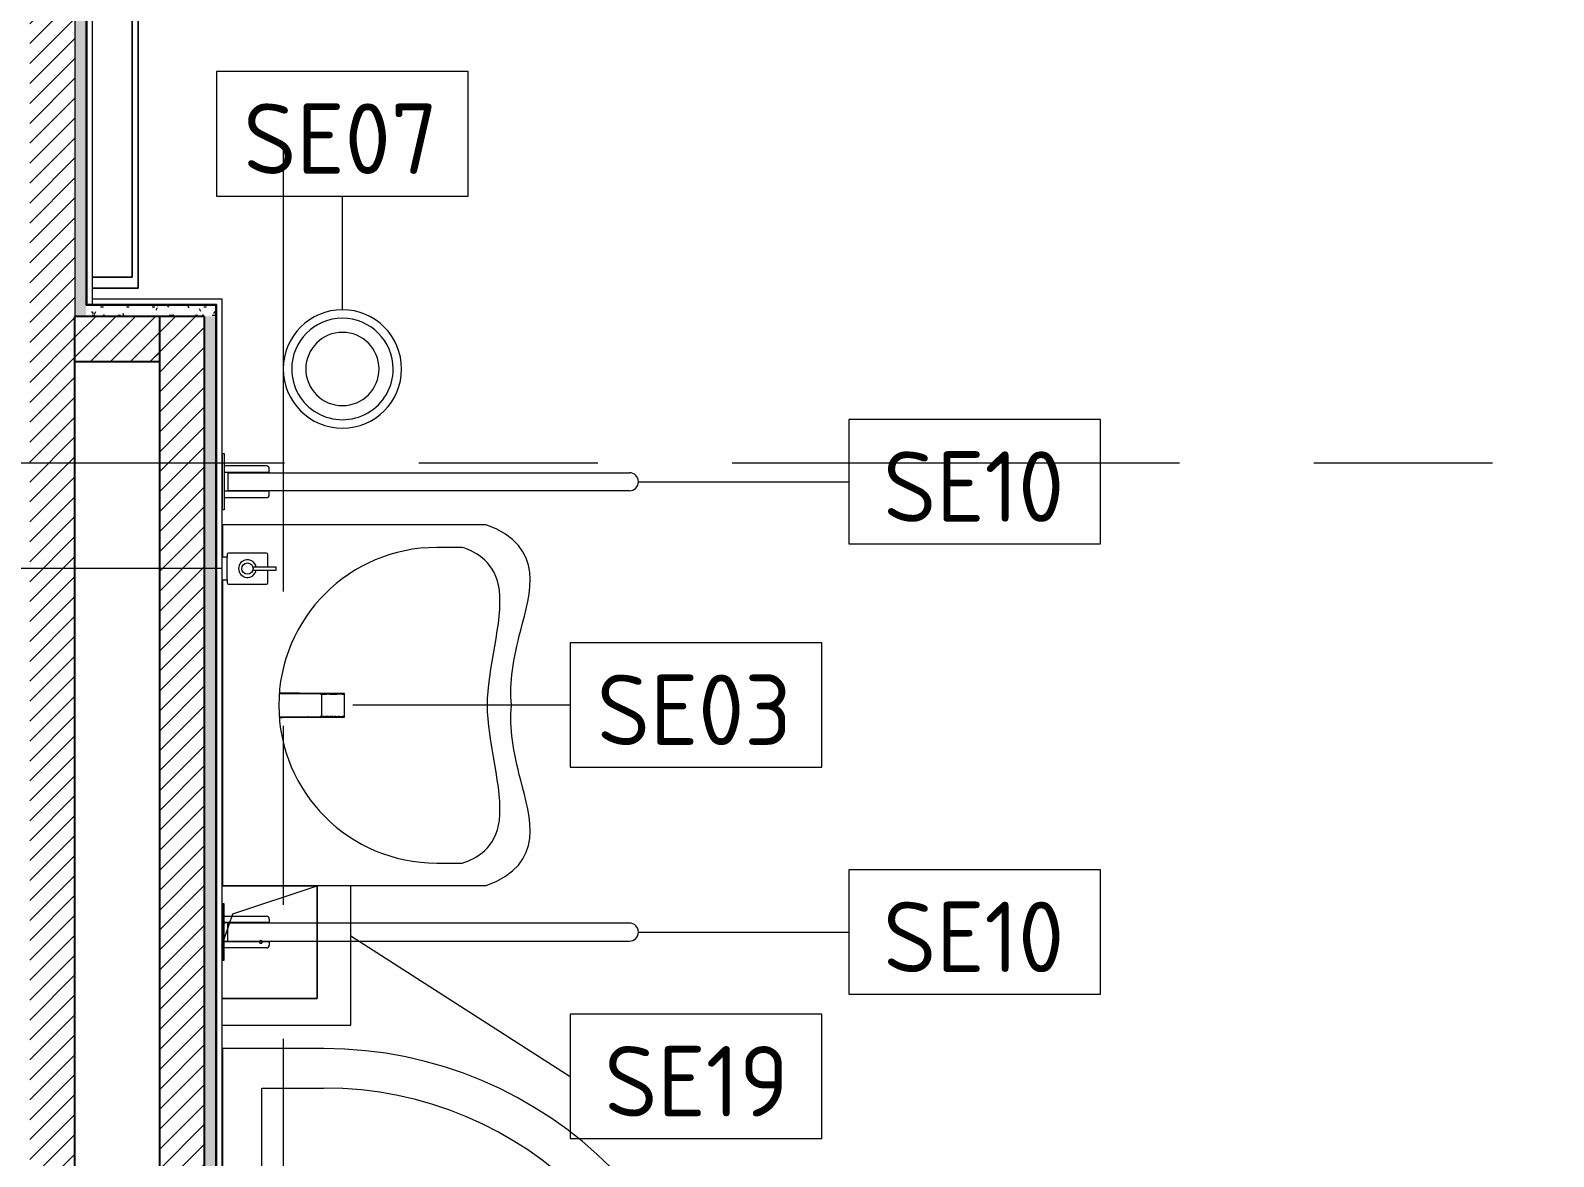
# Model space of a CAD drawing. Header units: millimetres. Extents: x 39815 to 261742, y -8553 to 29000.
# Drawn here: x 84028 to 86730, y 6569 to 8567 of the extents above; entities that cross this region are included whole.
import ezdxf

# ---------------------------------------------------------------- set-up
doc = ezdxf.new("R2010")
doc.units = ezdxf.units.MM
doc.linetypes.add('Осевая', pattern=[1587.5, 317.5, -238.125, 793.75, -238.125])
for name, color, linetype, lineweight, true_color in [('0-1', 7, 'Continuous', 9, 0x4994b4), ('A-DETL-GENF-1', 7, 'Continuous', 9, 0x4994b4), ('A-GENM-1', 7, 'Continuous', 9, 0x4994b4), ('A-WALL-1', 7, 'Continuous', 25, 0x3c3c3c), ('A-WALL-FNSH-1', 7, 'Continuous', 15, 0x3c3c3c), ('P-SANR-FIXT-1', 7, 'Continuous', 15, 0x4994b4)]:
    doc.layers.add(name, color=color, linetype=linetype, lineweight=lineweight, true_color=true_color)
for name, color, linetype, lineweight in [('A-GENM', 7, 'Continuous', 9), ('A-WALL-2', 7, 'Continuous', 9), ('I-FURN', 7, 'Continuous', 9), ('I-WALL', 7, 'Continuous', 9), ('P-SANR-FIXT-IDEN', 7, 'Continuous', 9), ('Оси-2', 7, 'Осевая', 9)]:
    doc.layers.add(name, color=color, linetype=linetype, lineweight=lineweight)
doc.styles.add('GOST Common', font='GOST_Common.ttf', dxfattribs={"height": 125})
pattern_1 = [(45, (-10183.68, 0), (-17.6776695, 17.6776695), [])]
pattern_2 = [(0, (-10183.68, 0), (60.96, 15.24), [5.029, -40.691, 5.029, -40.691, -243.84]), (0, (-10183.68, 0), (60.96, 15.24), [-91.44, 5.029, -86.411, 5.029, -40.691, -106.68]), (0, (-10183.68, 0), (60.96, 15.24), [-228.6, 5.029, -25.451, 5.029, -71.171]), (120, (-10160.82, 7.62), (-43.6782272, 45.1729086), [5.029, -40.691, 5.029, -40.691, -243.84]), (120, (-10160.82, 7.62), (-43.6782272, 45.1729086), [-91.44, 5.029, -86.411, 5.029, -40.691, -106.68]), (120, (-10160.82, 7.62), (-43.6782272, 45.1729086), [-228.6, 5.029, -25.451, 5.029, -71.171]), (240, (-10153.2, 38.1), (-17.2817728, -60.4129086), [5.029, -40.691, 5.029, -40.691, -243.84]), (240, (-10153.2, 38.1), (-17.2817728, -60.4129086), [-91.44, 5.029, -86.411, 5.029, -40.691, -106.68]), (240, (-10153.2, 38.1), (-17.2817728, -60.4129086), [-228.6, 5.029, -25.451, 5.029, -71.171])]

# ---------------------------------------------------------------- blocks, each defined once
blk = doc.blocks.new('GM_Отверстие прямоугольное _в плите_ - Отверстие-21604341-Фрагмент 2_10')
at = {"layer": 'A-GENM'}
for p, q in [((-69, 100), (100, 100)), ((100, 100), (-69, 100)), ((-50, 50), (100, 100)), ((100, 100), (100, -100)), ((100, -100), (100, 100)), ((-69, -7), (-50, 50)), ((100, -100), (-69, -100)), ((-69, -100), (100, -100))]:
    blk.add_line(p, q, dxfattribs=at)
for start, end in [(360, 180), (180, 360)]:
    blk.add_arc((0, 0), 2.5, start, end, dxfattribs=at)
blk = doc.blocks.new('Вешалка - 1_25-V37-Фрагмент 2_10')
at = {"layer": 'I-FURN'}
for p, q in [((350, 55), (-350, 55)), ((-350, 55), (-350, -26.5)), ((-350, -26.5), (-350, 55)), ((-350, 55), (350, 55)), ((350, -26.5), (350, 55)), ((350, 55), (350, -26.5)), ((-330.4, -26.5), (-330.4, 44.4)), ((-330.4, -26.5), (-330.4, 44.4)), ((-330.4, 44.4), (330.2, 44.4)), ((330.2, 44.4), (-330.4, 44.4)), ((330.2, 44.4), (330.2, -26.5)), ((330.2, -26.5), (330.2, 44.4))]:
    blk.add_line(p, q, dxfattribs=at)
blk = doc.blocks.new('смеситель для раковины - Default-30615600-Фрагмент 2_10')
at = {"layer": '0-1'}
for p, q in [((19.7, 151.6), (-19.8, 151.6)), ((-20.3, 110), (-20.4, 97.4)), ((19.8, 111.8), (-19.8, 111.8)), ((20.4, 97.4), (20.3, 110))]:
    blk.add_line(p, q, dxfattribs=at)
at = {"layer": '0-1', "flags": 128}
for points in [[(-20.7, 150.6), (-20.7, 150.2), (-20.7, 149.2), (-20.7, 148.3), (-20.7, 146.9), (-20.7, 145.4), (-20.8, 134.7), (-21.1, 63.6), (-21.1, 93.2)], [(19.7, 151.6), (20, 151.6), (20.2, 151.6), (20.5, 151.4), (20.6, 151.2), (20.7, 151.1), (20.8, 150.9), (20.8, 150.6)], [(21.1, 36.8), (21, 77.4), (21, 111.4)], [(-21.4, 36.8), (-21.4, 39.3), (-21.2, 64), (-21.1, 88)], [(-21.1, 36.8), (-21.1, 63.3), (-21.1, 93.2)]]:
    blk.add_lwpolyline(points, dxfattribs=at)
at = {"layer": 'P-SANR-FIXT-1'}
for p, q in [((21, 151.6), (-21, 151.6)), ((-21, 151.6), (-21, 36.8)), ((-19.7, 144), (-19.8, 111.8)), ((19.8, 111.8), (19.7, 144)), ((19.9, 143.1), (19.9, 140.7)), ((19.9, 136.7), (19.9, 133.6)), ((21, 36.8), (21, 151.6)), ((19.9, 131), (20, 126.2)), ((20, 115.7), (20, 113.5)), ((20, 111.3), (20, 108.6))]:
    blk.add_line(p, q, dxfattribs=at)
at = {"layer": 'P-SANR-FIXT-1', "flags": 128}
for points in [[(-21.1, 36.8), (-21.1, 42.2), (-21, 67.6), (-20.8, 118.3), (-20.7, 143.7), (-20.7, 149.4), (-20.8, 150.2), (-20.9, 145.3), (-20.9, 138.9), (-21.1, 88.1)], [(-19.9, 125.8), (-19.9, 133.8), (-19.9, 138.3)], [(21.1, 88.1), (20.9, 138.9), (20.9, 145.3), (20.8, 150.2), (20.7, 149.4), (20.7, 143.7), (20.8, 118.3), (21, 67.6), (21.1, 42.2), (21.1, 36.8)], [(-20, 109.4), (-20, 111), (-20, 119.8)], [(20, 123.6), (20, 119.9), (20, 117.9)]]:
    blk.add_lwpolyline(points, dxfattribs=at)
at = {"layer": 'P-SANR-FIXT-1'}
for centre, major_axis, ratio, start_param, end_param in [((-19.8, 109.7), (-0.5, 0.002), 0.095846, 0.794229, 1.571164), ((19.8, 109.7), (0.5, 0.002), 0.095848, 4.711795, 5.488843)]:
    blk.add_ellipse(centre, major_axis=major_axis, ratio=ratio, start_param=start_param, end_param=end_param, dxfattribs=at)
for points, knots in [([(-19.9, 147.4), (-19.9, 148), (-19.8, 149.3), (-19.8, 150.7), (-19.8, 151.5), (-19.8, 151.6), (-19.8, 151.6)], [0.1, 0.1, 0.1, 0.1, 0.2, 0.3, 0.4, 0.4725859, 0.4725859, 0.4725859, 0.4725859]), ([(-19.8, 151.6), (-19.7, 151.6), (-19.7, 151.6), (-19.7, 151.2), (-19.7, 150), (-19.7, 148.3), (-19.7, 146.2), (-19.7, 144.8), (-19.7, 144)], [0.4728347, 0.4728347, 0.4728347, 0.4728347, 0.5, 0.6, 0.7, 0.8, 0.9, 1, 1, 1, 1]), ([(19.7, 144), (19.7, 144.8), (19.7, 146.2), (19.7, 148.3), (19.7, 150), (19.7, 151.2), (19.7, 151.6), (19.7, 151.6), (19.7, 151.6)], [0, 0, 0, 0, 0.1, 0.2, 0.3, 0.4, 0.5, 0.5274121, 0.5274121, 0.5274121, 0.5274121]), ([(19.7, 151.6), (19.8, 151.6), (19.8, 151.5), (19.8, 150.7), (19.8, 149.3), (19.9, 148), (19.9, 147.4)], [0.5275209, 0.5275209, 0.5275209, 0.5275209, 0.6, 0.7, 0.8, 0.9, 0.9, 0.9, 0.9]), ([(-19.8, 111.8), (-19.8, 111.8), (-19.8, 111.7), (-19.8, 110.9), (-19.8, 110.1), (-19.8, 109.7)], [0.4695548, 0.4695548, 0.4695548, 0.4695548, 0.6, 0.8, 1, 1, 1, 1]), ([(19.8, 109.7), (19.8, 110.1), (19.8, 110.9), (19.8, 111.7), (19.8, 111.8), (19.8, 111.8)], [0, 0, 0, 0, 0.2, 0.4, 0.5304748, 0.5304748, 0.5304748, 0.5304748]), ([(-21.1, 88.1), (-21.1, 85.7), (-21.1, 82.2), (-21.1, 77.5), (-21.2, 73.9), (-21.2, 70.4), (-21.2, 66.8), (-21.2, 63.9), (-21.2, 61.5), (-21.2, 59.8), (-21.2, 58), (-21.2, 55.7), (-21.3, 52.8), (-21.3, 49.3), (-21.3, 46), (-21.3, 42.6), (-21.4, 39.5), (-21.4, 37.5), (-21.4, 36.6)], [0, 0, 0, 0, 0.0833333, 0.125, 0.1666667, 0.2083333, 0.25, 0.2916667, 0.3125, 0.3333333, 0.3541667, 0.375, 0.4166667, 0.4583333, 0.5, 0.5416667, 0.5833333, 0.6201385, 0.6201385, 0.6201385, 0.6201385]), ([(-20.4, 97.4), (-20.4, 91.1), (-20.5, 81.8), (-20.6, 69.7), (-20.6, 60), (-20.7, 52.6), (-20.8, 47.4), (-20.8, 45.2), (-20.8, 43.5), (-20.9, 41.8), (-20.9, 39.8), (-20.9, 37.9), (-20.9, 37), (-20.9, 36.8)], [0, 0, 0, 0, 0.2222222, 0.3333333, 0.4444444, 0.5833333, 0.6180556, 0.6527778, 0.6701389, 0.6875, 0.7222222, 0.7569444, 0.7632988, 0.7632988, 0.7632988, 0.7632988]), ([(20.9, 36.8), (20.9, 37.1), (20.9, 38.1), (20.9, 39.8), (20.9, 41.4), (20.8, 42.8), (20.8, 44.1), (20.8, 45.8), (20.8, 48.6), (20.7, 53.5), (20.6, 60.7), (20.6, 68.9), (20.5, 76.5), (20.5, 85.7), (20.4, 92.7), (20.4, 97.4)], [0.2361111, 0.2361111, 0.2361111, 0.2361111, 0.25, 0.2777778, 0.3055556, 0.3194444, 0.3333333, 0.3611111, 0.3888889, 0.4444444, 0.5555556, 0.6666667, 0.75, 0.8333333, 1, 1, 1, 1]), ([(20.4, 88.2), (20.4, 88.1), (20.5, 88), (20.6, 87.8), (20.7, 87.5), (20.7, 87.4), (20.7, 87.3)], [0.19375, 0.19375, 0.19375, 0.19375, 0.25, 0.3, 0.35, 0.4, 0.4, 0.4, 0.4]), ([(21.4, 36.5), (21.4, 36.9), (21.4, 37.6), (21.4, 38.7), (21.4, 39.8), (21.4, 41), (21.3, 42.6), (21.3, 44.7), (21.3, 47.5), (21.3, 50.9), (21.2, 55.1), (21.2, 60), (21.2, 65.1), (21.2, 69.9), (21.2, 74.5), (21.1, 80.6), (21.1, 85.1), (21.1, 88.1)], [0.5133824, 0.5133824, 0.5133824, 0.5133824, 0.5357143, 0.5535714, 0.5714286, 0.5892857, 0.6071429, 0.6428571, 0.6785714, 0.7142857, 0.75, 0.7857143, 0.8214286, 0.8571429, 0.8928571, 0.9285714, 1, 1, 1, 1])]:
    blk.add_open_spline(points, degree=3, knots=knots, dxfattribs=at)
for points in [[(-19.8, 111.8), (-19.8, 111.8), (-19.8, 111.8), (-19.8, 111.8)], [(19.8, 111.8), (19.8, 111.8), (19.8, 111.8), (19.8, 111.8)], [(19.8, 110.9), (19.8, 110.6), (19.8, 110.3), (19.8, 110)], [(-20.5, 88.2), (-20.6, 88.2), (-20.7, 88.2), (-20.8, 88.2)]]:
    blk.add_open_spline(points, degree=3, dxfattribs=at)
blk = doc.blocks.new('TOY_Диспансер мыло - Дозатор Elegance new 11654 019001 хром-30721027-Фрагмент 2_10')
at = {"layer": 'A-GENM-1'}
for p, q in [((97.5, 84.7), (97.5, 17)), ((122.2, 86.7), (99.5, 86.7)), ((122.2, 86.7), (102.9, 86.7)), ((127.9, 101.6), (122.2, 101.6)), ((122.2, 101.6), (122.2, 86.7)), ((122.2, 87.7), (122.2, 60.3)), ((127.9, 86.7), (127.9, 101.6)), ((127.9, 60.3), (127.9, 87.7)), ((146.9, 86.7), (127.9, 86.7)), ((150.5, 86.7), (127.9, 86.7)), ((152.5, 17), (152.5, 84.7)), ((99.5, 15), (105, 15)), ((145, 15), (105, 15)), ((105, 15), (105, 5.5)), ((145, 5.5), (145, 15)), ((145, 15), (150.5, 15))]:
    blk.add_line(p, q, dxfattribs=at)
blk.add_circle((125, 50.7), 10, dxfattribs=at)
for centre, radius, start, end in [((99.5, 84.7), 2, 90, 180), ((150.5, 84.7), 2, 360, 90), ((125, 50.7), 15.7, 100.4353, 79.365), ((99.5, 17), 2, 180, 270), ((150.5, 17), 2, 270, 360)]:
    blk.add_arc(centre, radius, start, end, dxfattribs=at)
blk = doc.blocks.new('мусорная корзина - Round_ Metal-30590745-Фрагмент 2_10')
at = {"layer": 'P-SANR-FIXT-1'}
for radius, start, end in [(105, 0, 180), (90, 360, 180), (65, 0, 180), (105, 180, 360), (90, 180, 360), (65, 180, 360)]:
    blk.add_arc((0, 0), radius, start, end, dxfattribs=at)
blk = doc.blocks.new('поддон угловой - 900х900-30799906-Фрагмент 2_10')
at = {"layer": 'P-SANR-FIXT-1'}
for p, q in [((-270, 450), (-450, 450)), ((-450, 450), (-450, -449.9)), ((-380, 115.3), (-380, 380)), ((-380, 380), (-270, 380)), ((-380, 45), (-380, 64.1)), ((-380, -380), (-380, -177)), ((380, -270), (380, -380)), ((450, -291), (450, -270)), ((380, -380), (-380, -380)), ((369.2, -450), (414.1, -450))]:
    blk.add_line(p, q, dxfattribs=at)
for centre, radius, start, end in [((-270, -270), 720, 360, 90), ((-270, -270), 650, 0, 90), ((-290, -290), 25, 90, 270), ((-290, -290), 25, 270, 90)]:
    blk.add_arc(centre, radius, start, end, dxfattribs=at)
blk = doc.blocks.new('SND_Умывальник МГН_Jika - гибкая подводка_ 640х550х165 PN6_3_ ХВ_ГВ накидная гайка BP DN15_ К-гл_кон_ П DN 50-30771805-Фрагмент 2_10')
at = {"layer": 'P-SANR-FIXT-1'}
for p, q in [((222.5, 0), (-320, 0)), ((-320, 0), (-320, -468)), ((320, 0), (262.5, 0)), ((320, -468), (320, 0)), ((-280, -380), (-280, -425)), ((280, -425), (280, -380))]:
    blk.add_line(p, q, dxfattribs=at)
blk.add_arc((0, -380), 280, 0, 180, dxfattribs=at)
for points, knots in [([(-280, -425), (-272.8, -450.8), (-229.3, -523.4), (-61.7, -470), (0, -470)], [-0.6664917, -0.6664917, -0.6664917, -0.6664917, -0.3523534, 0, 0, 0, 0]), ([(0, -470), (61.7, -470), (229.3, -523.4), (272.8, -450.8), (280, -425)], [-0.6664917, -0.6664917, -0.6664917, -0.6664917, -0.3141383, 0, 0, 0, 0]), ([(-320, -468), (-281.1, -574.8), (-131.1, -523.5), (-41.2, -508.8), (0, -512.9)], [0, 0, 0, 0, 0.3972744, 0.715552, 0.715552, 0.715552, 0.715552]), ([(0, -512.9), (41.2, -508.8), (131.1, -523.5), (281.1, -574.8), (320, -468)], [0, 0, 0, 0, 0.3182776, 0.715552, 0.715552, 0.715552, 0.715552])]:
    blk.add_open_spline(points, degree=3, knots=knots, dxfattribs=at)
blk = doc.blocks.new('Plumbing_Drainage_hansgrohe_56248XXX-RainDrain-Point-Complete-set-po - 800 Stainless Steel Optic-30807005-Фрагмент 2_10')
at = {"layer": 'A-DETL-GENF-1'}
for p, q in [((-69, 158.5), (-69.8, 158.5)), ((158.5, -158.5), (158.5, 89)), ((-69.8, -158.5), (158.5, -158.5))]:
    blk.add_line(p, q, dxfattribs=at)
blk = doc.blocks.new('132_МГН_Поручень для унитаза_тип откидной - ПР 1Р-V60-Фрагмент 2_10')
at = {"layer": 'A-GENM-1'}
for p, q in [((-16, 722), (-16, 9.5)), ((16, 9.5), (16, 722)), ((-23.2, 83), (-17, 83)), ((-17, 83), (-17, 3)), ((17, 83), (23.2, 83)), ((17, 3), (17, 83)), ((-28.2, 3), (-28.2, 78)), ((28.2, 78), (28.2, 3)), ((-50, 3), (-50, 0)), ((50, 3), (-50, 3)), ((-17, 3), (-28.2, 3)), ((-16, 9.5), (-16.6, 8.9)), ((-16.6, 8.9), (-16.6, 4.2)), ((16, 9.5), (-16, 9.5)), ((16, 9.5), (16.6, 8.9)), ((16.6, 8.9), (16.6, 4.2)), ((28.2, 3), (17, 3)), ((50, 0), (50, 3)), ((-50, 0), (50, 0))]:
    blk.add_line(p, q, dxfattribs=at)
for centre, radius, start, end in [((0, 722), 16, 90, 180), ((0, 722), 16, 0, 90), ((-23.2, 78), 5, 90, 180), ((23.2, 78), 5, 0, 90), ((-15.3, 4.2), 1.24, 180, 270), ((15.3, 4.2), 1.24, 270, 360)]:
    blk.add_arc(centre, radius, start, end, dxfattribs=at)
blk = doc.blocks.new('132_МГН_Поручень для унитаза_тип откидной - ПР 1Р-18619933-Фрагмент 2_10')
at = {"layer": 'A-GENM-1'}
for p, q in [((-50, -3), (-50, 0)), ((-50, 0), (50, 0)), ((50, 0), (50, -3)), ((50, -3), (-50, -3)), ((-17, -3), (-28.2, -3)), ((-28.2, -3), (-28.2, -78)), ((-17, -83), (-17, -3)), ((-16.6, -8.9), (-16.6, -4.2)), ((-16, -9.5), (-16.6, -8.9)), ((-16, -722), (-16, -9.5)), ((16, -9.5), (-16, -9.5)), ((16, -9.5), (16.6, -8.9)), ((16, -9.5), (16, -722)), ((16.6, -8.9), (16.6, -4.2)), ((28.2, -3), (17, -3)), ((17, -3), (17, -83)), ((28.2, -78), (28.2, -3)), ((-23.2, -83), (-17, -83)), ((17, -83), (23.2, -83))]:
    blk.add_line(p, q, dxfattribs=at)
for centre, radius, start, end in [((-15.3, -4.2), 1.24, 90, 180), ((15.3, -4.2), 1.24, 0, 90), ((-23.2, -78), 5, 180, 270), ((23.2, -78), 5, 270, 360), ((0, -722), 16, 180, 270), ((0, -722), 16, 270, 360)]:
    blk.add_arc(centre, radius, start, end, dxfattribs=at)
blk = doc.blocks.new('М_сантехническая_рамка1 - В рамке-30590747-Фрагмент 2_10')
at = {"layer": 'P-SANR-FIXT-IDEN'}
for p, q in [((4.293, 2.24), (-4.639, 2.24)), ((-4.639, 2.24), (-4.639, -2.178)), ((4.293, -2.178), (4.293, 2.24)), ((-4.639, -2.178), (4.293, -2.178))]:
    blk.add_line(p, q, dxfattribs=at)

msp = doc.modelspace()

# ---------------------------------------------------------------- hatches: boundary and pattern name
at = {"layer": 'I-WALL'}
h = msp.add_hatch(dxfattribs=at)
h.set_pattern_fill('FP_1', color=256, style=0, pattern_type=2)
h.set_pattern_definition(pattern_1)
h.paths.add_polyline_path([(84106.3, 5400), (84106.3, 10380), (84026.3, 10380), (84026.3, 5400)])
h = msp.add_hatch(dxfattribs=at)
h.set_pattern_fill('FP_9', color=256, style=0, pattern_type=2)
h.set_pattern_definition(pattern_2)
h.paths.add_polyline_path([(84106.3, 8060), (84126.3, 8060), (84126.3, 9980), (84106.3, 9980), (84106.3, 8247.7)])
h = msp.add_hatch(dxfattribs=at)
h.set_pattern_fill('FP_9', color=256, style=0, pattern_type=2)
h.set_pattern_definition(pattern_2)
h.paths.add_polyline_path([(84356.3, 8060), (84356.3, 8080), (84126.3, 8080), (84126.3, 8060), (84336.3, 8060)])
h = msp.add_hatch(dxfattribs=at)
h.set_pattern_fill('FP_1', color=256, style=0, pattern_type=2)
h.set_pattern_definition(pattern_1)
h.paths.add_polyline_path([(84106.3, 7980), (84256.3, 7980), (84256.3, 8060), (84106.3, 8060)])
h = msp.add_hatch(dxfattribs=at)
h.set_pattern_fill('FP_1', color=256, style=0, pattern_type=2)
h.set_pattern_definition(pattern_1)
h.paths.add_polyline_path([(84192.6, 7980), (84336.3, 7980), (84336.3, 8060), (84106.3, 8060), (84106.3, 7980)])
h = msp.add_hatch(dxfattribs=at)
h.set_pattern_fill('FP_9', color=256, style=0, pattern_type=2)
h.set_pattern_definition(pattern_2)
h.paths.add_polyline_path([(84356.3, 5830), (84356.3, 8060), (84336.3, 8060), (84336.3, 5830)])
h = msp.add_hatch(dxfattribs=at)
h.set_pattern_fill('FP_1', color=256, style=0, pattern_type=2)
h.set_pattern_definition(pattern_1)
h.paths.add_polyline_path([(84336.3, 5830), (84336.3, 7980), (84256.3, 7980), (84256.3, 5830)])

# ---------------------------------------------------------------- linework, layer by layer
at = {"layer": 'A-WALL-1'}
for p, q in [((84126.3, 9980), (84126.3, 8080)), ((84356.3, 8080), (84126.3, 8080)), ((84356.3, 8080), (84356.3, 5850)), ((84106.3, 5400), (84106.3, 8060)), ((84336.3, 8060), (84106.3, 8060)), ((84256.3, 8060), (84256.3, 5830)), ((84336.3, 5830), (84336.3, 8060)), ((84106.3, 7980), (84256.3, 7980))]:
    msp.add_line(p, q, dxfattribs=at)
at = {"layer": 'A-WALL-2'}
msp.add_line((84106.3, 10000), (84106.3, 8060), dxfattribs=at)
at = {"layer": 'A-WALL-FNSH-1'}
for p, q in [((84127.3, 9979), (84127.3, 8080)), ((84357.3, 8081), (84127.3, 8081)), ((84357.3, 8081), (84357.3, 5850))]:
    msp.add_line(p, q, dxfattribs=at)
at = {"layer": 'I-WALL'}
for p, q in [((84137.3, 9969), (84137.3, 8080)), ((84137.3, 8091), (84367.3, 8091)), ((84367.3, 8091), (84367.3, 5850))]:
    msp.add_line(p, q, dxfattribs=at)
at = {"layer": 'P-SANR-FIXT-IDEN'}
for p, q in [((84581, 8071.8), (84581, 8273.6)), ((85106.2, 7766.7), (85479.5, 7766.7)), ((84367.2, 7612.6), (83966, 7612.6)), ((84599.2, 7370.6), (84984.8, 7370.6)), ((84595.7, 6960.9), (84984.8, 6711.7)), ((85106.2, 6967.7), (85479.5, 6967.7))]:
    msp.add_line(p, q, dxfattribs=at)
at = {"layer": 'Оси-2'}
for p, q in [((84476.3, 3841.3), (84476.3, 10334.2)), ((81541.6, 7800), (90737.2, 7800))]:
    msp.add_line(p, q, dxfattribs=at)

# ---------------------------------------------------------------- block references
at = {"layer": 'A-GENM'}
msp.add_blockref('GM_Отверстие прямоугольное _в плите_ - Отверстие-21604341-Фрагмент 2_10', (84436.3, 6950), dxfattribs=at)
at = {"layer": 'I-FURN', "rotation": 270.0000000000007}
msp.add_blockref('Вешалка - 1_25-V37-Фрагмент 2_10', (84163.8, 8460), dxfattribs=at)
at = {"layer": 'P-SANR-FIXT-1'}
for name, p, rotation in [('мусорная корзина - Round_ Metal-30590745-Фрагмент 2_10', (84581, 7966.8), 180), ('132_МГН_Поручень для унитаза_тип откидной - ПР 1Р-18619933-Фрагмент 2_10', (84368.2, 7766.7), 89.99999999999942), ('SND_Умывальник МГН_Jika - гибкая подводка_ 640х550х165 PN6_3_ ХВ_ГВ накидная гайка BP DN15_ К-гл_кон_ П DN 50-30771805-Фрагмент 2_10', (84368.2, 7370.1), 89.99999999999977), ('TOY_Диспансер мыло - Дозатор Elegance new 11654 019001 хром-30721027-Фрагмент 2_10', (84361.8, 7737.6), 270), ('смеситель для раковины - Default-30615600-Фрагмент 2_10', (84432.9, 7370.1), 269.9999999999995), ('132_МГН_Поручень для унитаза_тип откидной - ПР 1Р-V60-Фрагмент 2_10', (84368.2, 6967.7), 270.0000000000001)]:
    msp.add_blockref(name, p, dxfattribs=dict(at, rotation=rotation))
for name, p in [('Plumbing_Drainage_hansgrohe_56248XXX-RainDrain-Point-Complete-set-po - 800 Stainless Steel Optic-30807005-Фрагмент 2_10', (84437.2, 6961.1)), ('поддон угловой - 900х900-30799906-Фрагмент 2_10', (84818.1, 6310.9))]:
    msp.add_blockref(name, p, dxfattribs=at)
at = {"layer": 'P-SANR-FIXT-IDEN', "xscale": 49.99999999999998, "yscale": 49.99999999999998, "zscale": 49.99999999999998}
for p in [(84589.6, 8382.4), (85711.4, 7765.2), (85216.8, 7369.1), (85711.4, 6966.2), (85216.8, 6710.1)]:
    msp.add_blockref('М_сантехническая_рамка1 - В рамке-30590747-Фрагмент 2_10', p, dxfattribs=at)

# ---------------------------------------------------------------- texts
at = {"layer": 'P-SANR-FIXT-IDEN', "char_height": 125, "attachment_point": 1, "style": 'GOST Common'}
for s, insert, width in [('SE07', (84405.3, 8437.9), 444.937), ('SE10', (85540.4, 7820.6), 412.869), ('SE03', (85032.5, 7424.5), 444.937), ('SE10', (85540.4, 7021.6), 412.869), ('SE19', (85045.8, 6765.5), 412.869)]:
    msp.add_mtext(s, dxfattribs=dict(at, insert=insert, width=width))

doc.saveas('drawing.dxf')
